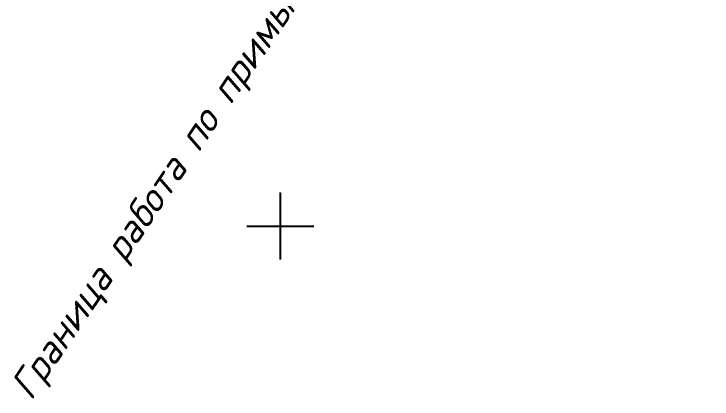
# Model space of a CAD drawing. Header units: millimetres. Extents: x -698 to 8131, y -704 to 4503.
# Drawn here: x 4658.3 to 4783, y 3029.9 to 3098.7 of the extents above; entities that cross this region are included whole.
import ezdxf
from ezdxf import colors
from ezdxf.entities.mleader import LeaderData, LeaderLine
from ezdxf.math import Vec2, Vec3

# ---------------------------------------------------------------- set-up
doc = ezdxf.new("R2010")
doc.units = ezdxf.units.MM
doc.linetypes.add('CONTI', pattern=[0])
doc.layers.add('SETKR', color=2, linetype='CONTI')
doc.layers.add('Выноски', color=250, linetype='Continuous')
doc.styles.add('ГОСТ', font='isocpeui.ttf', dxfattribs={"height": 4})

# ---------------------------------------------------------------- blocks, each defined once
blk = doc.blocks.new('BL_333')
at = {"color": 0}
for p, q in [((0, -6), (0, 6)), ((-6, 0), (6, 0))]:
    blk.add_line(p, q, dxfattribs=at)

msp = doc.modelspace()

# ---------------------------------------------------------------- block references
at = {"layer": 'SETKR', "color": 82}
msp.add_blockref('BL_333', (4705.929031611062, 3060.829674917418), dxfattribs=at)

# ---------------------------------------------------------------- leaders
at = {"layer": 'Выноски', "linetype": 'Continuous'}
ml = msp.add_multileader_mtext('Standard', dxfattribs=at)
ml.set_content('Граница работа по примыканию', color=256, style='ГОСТ')
ml.set_leader_properties()
ml.build(insert=Vec2(0, 0))
ml.multileader.update_dxf_attribs({"text_left_attachment_type": 5, "text_right_attachment_type": 5, "dogleg_length": 0, "arrow_head_size": 0.18})
ctx = ml.context
ctx.base_point, ctx.char_height, ctx.arrow_head_size, ctx.landing_gap_size, ctx.plane_origin, ctx.plane_x_axis, ctx.plane_y_axis = Vec3(4648.915489762839, 3008.380465445475), 5, 0.18, 0, Vec3(4760.645176642041, 3089.514239515323), Vec3(0.5591929034853202, 0.829037572545212), Vec3(-0.829037572545212, 0.5591929034853202)
ctx.left_attachment, ctx.right_attachment, ctx.text_align_type = 5, 5, 2
notes = []
notes.append((ctx, [(0, (1, 1, 0), (4721.078002545944, 3115.365790283452), (-0.5591929034853201, -0.8290375725452118), 0, [(0, [(4674.192283558126, 3155.051579653431)], 0, [])])]))
ctx.mtext.insert, ctx.mtext.text_direction, ctx.mtext.rotation, ctx.mtext.alignment, ctx.mtext.flow_direction = Vec3(4715.74466576761, 3118.963171363953), Vec3(0.5591929034853202, 0.829037572545212), 0.9773843810992461, 3, 5
for ctx, leaders in notes:
    for number, flags, end, landing, length, lines in leaders:
        leader = LeaderData()
        leader.index, (leader.has_last_leader_line, leader.has_dogleg_vector, leader.attachment_direction) = number, flags
        leader.last_leader_point, leader.dogleg_vector, leader.dogleg_length = Vec3(end), Vec3(landing), length
        for number, points, colour, breaks in lines:
            line = LeaderLine()
            line.index, line.vertices, line.color, line.breaks = number, Vec3.list(points), colors.encode_raw_color(colour), breaks
            leader.lines.append(line)
        ctx.leaders.append(leader)

doc.saveas('drawing.dxf')
